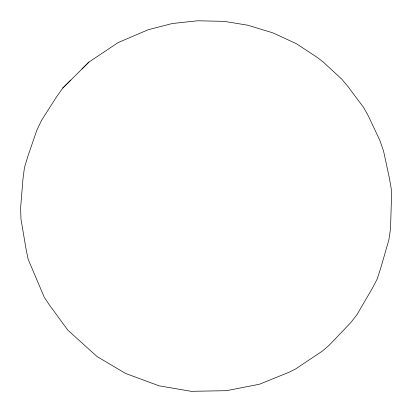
<?xml version="1.0" encoding="UTF-8"?>
<svg xmlns="http://www.w3.org/2000/svg" width="412" height="412" viewBox="0 0 412 412"><rect width="100%" height="100%" fill="white"/><g stroke="black" fill="none" stroke-linecap="round" stroke-linejoin="round"><path stroke-width="0.62" d="M62.866 87.983L56.614 96.789L41.89 119.774L36.884 130.048L27.81 156.447L24.452 167.663L22.974 178.926L20.6 208.003L20.981 219.153L26.038 249.013L28.165 259.318L44.182 297.078L49.172 304.648L67.8 330.115L96.944 356.468L125.526 373.427L159.13 385.833L191.183 391.318L226.471 390.689L259.493 384.221L289.415 372.093L295.656 368.915L322.411 351.045L329.008 345.4L350.73 322.673L356.869 314.835L372.196 288.57L377.201 279.017L380.631 268.428L388.825 240.093L390.524 228.778L391.4 200.263L391.266 188.912L389.242 177.387L383.505 150.833L379.802 140.312L368.472 116.199L363.451 107.228L347.749 86.283L341.924 79.305L323.147 61.975L317.127 57.33L296.614 43.821L273.681 33.192L270.148 32.028L247.633 25.183L224.226 21.362L197.626 20.78L172.314 23.515L148.279 29.71L118.079 42.606L88.925 62.078L62.866 87.983L70.776 80.098M81.952 69.025L88.925 62.078"/></g></svg>
